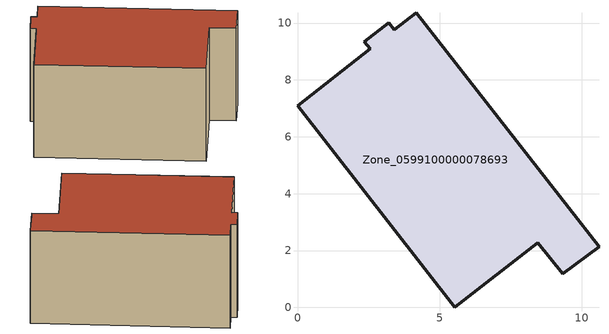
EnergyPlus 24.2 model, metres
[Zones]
Zone_0599100000078693
 floor ground (C_G): 4.18,10.37 10.6,2.14 9.32,1.18 8.45,2.27 5.53,0 0,7.09 2.56,9.09 2.35,9.34 3.21,10.01 3.4,9.76 z0
 wall outside (C_F): 5.53,0 8.45,2.27 9.32,1.18 10.6,2.14 4.18,10.37 3.4,9.76 3.21,10.01 2.35,9.34 2.56,9.09 0,7.09 5.53,0 z0:5.89
 roof outside (C_R): 0,7.09 5.53,0 8.45,2.27 9.32,1.18 10.6,2.14 4.18,10.37 3.4,9.76 3.21,10.01 2.35,9.34 2.56,9.09 z5.89
[BUILDING]
Pand.0599100000078693: North Axis=0; Terrain=City; Loads Convergence Tolerance Value=0.04; Temperature Convergence Tolerance Value=0.4; Solar Distribution=FullExterior; Maximum Number of Warmup Days=25; Minimum Number of Warmup Days=1
[Site:Location]
Rotterdam.The.Hague.AP_ZH_NLD Design_Conditions: Latitude=51.96; Longitude=4.45; Time Zone=1; Elevation=-4.5
[SITE:GROUNDTEMPERATURE:BUILDINGSURFACE]
18, 18, 18, 18, 18, 18, 18, 18, 18, 18, 18, 18
[MATERIAL] Thermal Absorptance=0.9; Solar Absorptance=0.7; Visible Absorptance=0.7
Name | Roughness | Thickness | Conductivity | Density | Specific Heat
G.TC.1975-1991 | MediumSmooth | 0.15 | 0.288461 | 540 | 1210
F.TC.1975-1991 | Rough | 0.3 | 0.230769 | 1920 | 840
R.TC.1975-1991 | MediumRough | 0.2 | 0.153846 | 1500 | 1000
[CONSTRUCTION]
C_G: G.TC.1975-1991
C_F: F.TC.1975-1991
C_R: R.TC.1975-1991
[ZONE]
Zone_0599100000078693: Type=1; Multiplier=1; Ceiling Height=Autocalculate; Volume=Autocalculate; Floor Area=autocalculate; Part of Total Floor Area=Yes
[ZONEINFILTRATION:DESIGNFLOWRATE]
Infil_Zone_0599100000078693: Zone or ZoneList or Space or SpaceList=Zone_0599100000078693; Schedule=AlwaysOn; Design Flow Rate Calculation Method=Flow/Area; Flow Rate per Floor Area=0.003; Constant Term Coefficient=1; Temperature Term Coefficient=0; Velocity Term Coefficient=0; Velocity Squared Term Coefficient=0
[HVACTEMPLATE:ZONE:IDEALLOADSAIRSYSTEM]
Zone_0599100000078693: Maximum Heating Supply Air Temperature=50; Minimum Cooling Supply Air Temperature=13; Maximum Heating Supply Air Humidity Ratio=0.0156; Minimum Cooling Supply Air Humidity Ratio=0.0077; Heating Limit=NoLimit; Cooling Limit=NoLimit; Dehumidification Control Type=ConstantSensibleHeatRatio; Cooling Sensible Heat Ratio=0.7; Dehumidification Setpoint=60; Humidification Control Type=None; Humidification Setpoint=30; Outdoor Air Method=None; Outdoor Air Flow Rate per Person=0.00944; Outdoor Air Flow Rate per Zone Floor Area=0; Outdoor Air Flow Rate per Zone=0; Demand Controlled Ventilation Type=None; Outdoor Air Economizer Type=NoEconomizer; Heat Recovery Type=None; Sensible Heat Recovery Effectiveness=0.7; Latent Heat Recovery Effectiveness=0.65
[ZONECONTROL:THERMOSTAT]
ThermostatControl_Zone_0599100000078693: Zone or ZoneList=Zone_0599100000078693; Control Type Schedule=DualSetpointControlType; Control 1=Thermostat_Zone_0599100000078693; Temperature Difference Between Cutout And Setpoint=0
[THERMOSTATSETPOINT:DUALSETPOINT]
Thermostat_Zone_0599100000078693: Heating Setpoint Temperature Schedule=HeatingSetpoint_Zone_0599100000078693; Cooling Setpoint Temperature Schedule=CoolingSetpoint_Zone_0599100000078693
[SCHEDULE:COMPACT]
HeatingSetpoint_Zone_0599100000078693: Through: 12/31, For: AllDays, Until: 24:00, 21
CoolingSetpoint_Zone_0599100000078693: Through: 12/31, For: AllDays, Until: 24:00, 24
DualSetpointControlType: Through: 12/31, For: AllDays, Until: 24:00, 4
AlwaysOn: Through: 12/31, For: AllDays, Until: 24:00, 1
